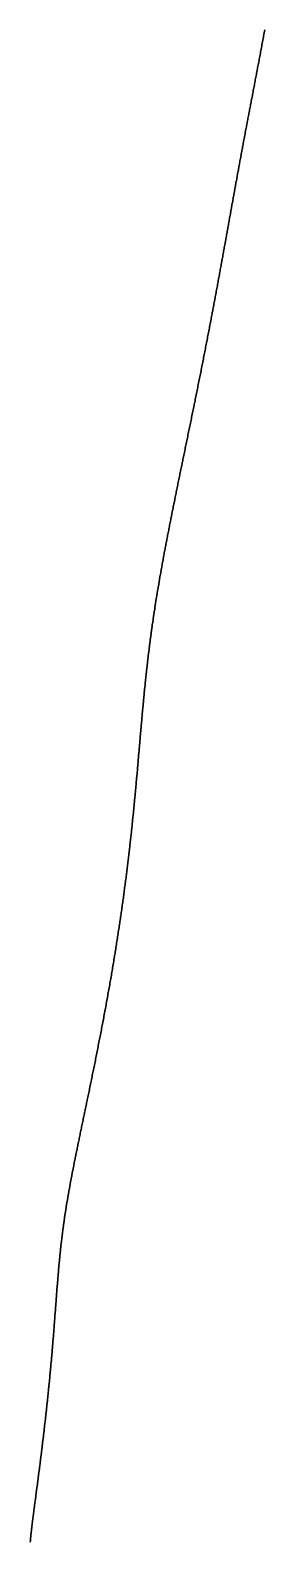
# Model space of a CAD drawing. Header units: inches. Extents: x 130170 to 284068, y 377793 to 804530.
# Drawn here: x 259860 to 259879.9, y 740464.4 to 740592.9 of the extents above; entities that cross this region are included whole.
import ezdxf

# ---------------------------------------------------------------- set-up
doc = ezdxf.new("R2010")
doc.units = ezdxf.units.IN
doc.header["$MEASUREMENT"] = 0
doc.layers.add('muni_il', color=7, linetype='Continuous')

msp = doc.modelspace()

# ---------------------------------------------------------------- linework, layer by layer
at = {"layer": 'muni_il'}
for points in [[(259859.99, 740464.33), (259859.99, 740464.37), (259860, 740464.41), (259860, 740464.46), (259860, 740464.5), (259860.01, 740464.54), (259860.01, 740464.58), (259860.01, 740464.62), (259860.02, 740464.67), (259860.02, 740464.71), (259860.03, 740464.75), (259860.03, 740464.8), (259860.04, 740464.84), (259860.04, 740464.88), (259860.04, 740464.93), (259860.05, 740464.97), (259860.05, 740465.02), (259860.06, 740465.06), (259860.06, 740465.1), (259860.07, 740465.15), (259860.07, 740465.2), (259860.08, 740465.24), (259860.08, 740465.29), (259860.09, 740465.33), (259860.09, 740465.38), (259860.1, 740465.43), (259860.1, 740465.48), (259860.11, 740465.52), (259860.12, 740465.57), (259860.12, 740465.62), (259860.13, 740465.67), (259860.13, 740465.72), (259860.14, 740465.77), (259860.15, 740465.82), (259860.15, 740465.87), (259860.16, 740465.92), (259860.16, 740465.97), (259860.17, 740466.03), (259860.18, 740466.08), (259860.18, 740466.13), (259860.19, 740466.19), (259860.2, 740466.24), (259860.21, 740466.3), (259860.21, 740466.35), (259860.22, 740466.41), (259860.23, 740466.46), (259860.23, 740466.52), (259860.24, 740466.58), (259860.25, 740466.64), (259860.26, 740466.7), (259860.26, 740466.76), (259860.27, 740466.82), (259860.28, 740466.88), (259860.29, 740466.94), (259860.3, 740467), (259860.3, 740467.06), (259860.31, 740467.12), (259860.32, 740467.19), (259860.33, 740467.25), (259860.34, 740467.32), (259860.35, 740467.38), (259860.35, 740467.45), (259860.36, 740467.51), (259860.37, 740467.58), (259860.38, 740467.65), (259860.39, 740467.71), (259860.4, 740467.78), (259860.41, 740467.85), (259860.42, 740467.92), (259860.43, 740467.99), (259860.44, 740468.06), (259860.45, 740468.14), (259860.46, 740468.21), (259860.46, 740468.28), (259860.47, 740468.35), (259860.48, 740468.43), (259860.49, 740468.5), (259860.5, 740468.58), (259860.51, 740468.65), (259860.52, 740468.73), (259860.53, 740468.8), (259860.54, 740468.88), (259860.55, 740468.96), (259860.57, 740469.04), (259860.58, 740469.12), (259860.59, 740469.2), (259860.6, 740469.27), (259860.61, 740469.36), (259860.62, 740469.44), (259860.63, 740469.52), (259860.64, 740469.6), (259860.65, 740469.68), (259860.66, 740469.76), (259860.67, 740469.85), (259860.68, 740469.93), (259860.69, 740470.02), (259860.7, 740470.1), (259860.71, 740470.18), (259860.73, 740470.27), (259860.74, 740470.36), (259860.75, 740470.44), (259860.76, 740470.53), (259860.77, 740470.62), (259860.78, 740470.7), (259860.79, 740470.79), (259860.8, 740470.88), (259860.82, 740470.97), (259860.83, 740471.06), (259860.84, 740471.15), (259860.85, 740471.24), (259860.86, 740471.33), (259860.87, 740471.42), (259860.88, 740471.51), (259860.89, 740471.6), (259860.91, 740471.69), (259860.92, 740471.79), (259860.93, 740471.88), (259860.94, 740471.97), (259860.95, 740472.06), (259860.96, 740472.16), (259860.97, 740472.25), (259860.99, 740472.34), (259861, 740472.44), (259861.01, 740472.53), (259861.02, 740472.63), (259861.03, 740472.72), (259861.04, 740472.81), (259861.06, 740472.91), (259861.07, 740473.01), (259861.08, 740473.1), (259861.09, 740473.2), (259861.1, 740473.29), (259861.11, 740473.39), (259861.12, 740473.48), (259861.13, 740473.58), (259861.15, 740473.68), (259861.16, 740473.77), (259861.17, 740473.87), (259861.18, 740473.97), (259861.19, 740474.06), (259861.2, 740474.16), (259861.21, 740474.26), (259861.23, 740474.36), (259861.24, 740474.45), (259861.25, 740474.55), (259861.26, 740474.65), (259861.27, 740474.75), (259861.28, 740474.84), (259861.29, 740474.94), (259861.3, 740475.04), (259861.31, 740475.14), (259861.32, 740475.24), (259861.33, 740475.33), (259861.35, 740475.43), (259861.36, 740475.53), (259861.37, 740475.63), (259861.38, 740475.73), (259861.39, 740475.82), (259861.4, 740475.92), (259861.41, 740476.02), (259861.42, 740476.12), (259861.43, 740476.22), (259861.44, 740476.31), (259861.45, 740476.41), (259861.46, 740476.51), (259861.47, 740476.61), (259861.48, 740476.7), (259861.49, 740476.8), (259861.5, 740476.9), (259861.51, 740477), (259861.52, 740477.09), (259861.53, 740477.19), (259861.54, 740477.29), (259861.55, 740477.39), (259861.56, 740477.48), (259861.57, 740477.58), (259861.58, 740477.68), (259861.59, 740477.77), (259861.6, 740477.87), (259861.61, 740477.97), (259861.62, 740478.06), (259861.63, 740478.16), (259861.64, 740478.26), (259861.65, 740478.35), (259861.66, 740478.45), (259861.66, 740478.55), (259861.67, 740478.64), (259861.68, 740478.74), (259861.69, 740478.83), (259861.7, 740478.93), (259861.71, 740479.02), (259861.72, 740479.12), (259861.73, 740479.21), (259861.74, 740479.31), (259861.74, 740479.4), (259861.75, 740479.5), (259861.76, 740479.59), (259861.77, 740479.68), (259861.78, 740479.78), (259861.79, 740479.87), (259861.79, 740479.97), (259861.8, 740480.06), (259861.81, 740480.15), (259861.82, 740480.25), (259861.83, 740480.34), (259861.84, 740480.43), (259861.84, 740480.52), (259861.85, 740480.62), (259861.86, 740480.71), (259861.87, 740480.8), (259861.87, 740480.89), (259861.88, 740480.98), (259861.89, 740481.07), (259861.9, 740481.17), (259861.9, 740481.26), (259861.91, 740481.35), (259861.92, 740481.44), (259861.93, 740481.53), (259861.93, 740481.62), (259861.94, 740481.71), (259861.95, 740481.8), (259861.96, 740481.89), (259861.96, 740481.98), (259861.97, 740482.07), (259861.98, 740482.16), (259861.98, 740482.25), (259861.99, 740482.33), (259862, 740482.42), (259862.01, 740482.51), (259862.01, 740482.6), (259862.02, 740482.69), (259862.03, 740482.78), (259862.03, 740482.86), (259862.04, 740482.95), (259862.05, 740483.04), (259862.05, 740483.12), (259862.06, 740483.21), (259862.07, 740483.3), (259862.07, 740483.38), (259862.08, 740483.47), (259862.09, 740483.56), (259862.09, 740483.64), (259862.1, 740483.73), (259862.11, 740483.81), (259862.11, 740483.9), (259862.12, 740483.98), (259862.13, 740484.07), (259862.13, 740484.15), (259862.14, 740484.24), (259862.14, 740484.32), (259862.15, 740484.41), (259862.16, 740484.49), (259862.16, 740484.57), (259862.17, 740484.66), (259862.18, 740484.74), (259862.18, 740484.82), (259862.19, 740484.91), (259862.19, 740484.99), (259862.2, 740485.07), (259862.21, 740485.16), (259862.21, 740485.24), (259862.22, 740485.32), (259862.23, 740485.4), (259862.23, 740485.48), (259862.24, 740485.57), (259862.25, 740485.65), (259862.25, 740485.73), (259862.26, 740485.81), (259862.26, 740485.89), (259862.27, 740485.97), (259862.28, 740486.05), (259862.28, 740486.14), (259862.29, 740486.22), (259862.3, 740486.3), (259862.3, 740486.38), (259862.31, 740486.46), (259862.32, 740486.54), (259862.32, 740486.62), (259862.33, 740486.7), (259862.34, 740486.78), (259862.34, 740486.86), (259862.35, 740486.94), (259862.35, 740487.02), (259862.36, 740487.09), (259862.37, 740487.17), (259862.38, 740487.25), (259862.38, 740487.33), (259862.39, 740487.41), (259862.4, 740487.49), (259862.4, 740487.57), (259862.41, 740487.65), (259862.42, 740487.73), (259862.42, 740487.8), (259862.43, 740487.88), (259862.44, 740487.96), (259862.45, 740488.04), (259862.45, 740488.12), (259862.46, 740488.2), (259862.47, 740488.27), (259862.47, 740488.35), (259862.48, 740488.43), (259862.49, 740488.51), (259862.5, 740488.59), (259862.51, 740488.67), (259862.51, 740488.74), (259862.52, 740488.82), (259862.53, 740488.9), (259862.54, 740488.98), (259862.55, 740489.06), (259862.55, 740489.13), (259862.56, 740489.21), (259862.57, 740489.29), (259862.58, 740489.37), (259862.59, 740489.45), (259862.6, 740489.52), (259862.6, 740489.6), (259862.61, 740489.68), (259862.62, 740489.76), (259862.63, 740489.84), (259862.64, 740489.91), (259862.65, 740489.99), (259862.66, 740490.07), (259862.67, 740490.15), (259862.68, 740490.23), (259862.69, 740490.31), (259862.7, 740490.38), (259862.71, 740490.46), (259862.72, 740490.54), (259862.73, 740490.62), (259862.74, 740490.7), (259862.75, 740490.78), (259862.76, 740490.86), (259862.77, 740490.94), (259862.78, 740491.02), (259862.79, 740491.1), (259862.8, 740491.18), (259862.81, 740491.26), (259862.82, 740491.34), (259862.83, 740491.42), (259862.84, 740491.5), (259862.86, 740491.58), (259862.87, 740491.66), (259862.88, 740491.74), (259862.89, 740491.82), (259862.9, 740491.9), (259862.91, 740491.98), (259862.93, 740492.07), (259862.94, 740492.15), (259862.95, 740492.23), (259862.96, 740492.31), (259862.98, 740492.39), (259862.99, 740492.48), (259863, 740492.56), (259863.01, 740492.64), (259863.03, 740492.73), (259863.04, 740492.81), (259863.05, 740492.9), (259863.07, 740492.98), (259863.08, 740493.06), (259863.1, 740493.15), (259863.11, 740493.23), (259863.12, 740493.32), (259863.14, 740493.4), (259863.15, 740493.49), (259863.17, 740493.58), (259863.18, 740493.66), (259863.2, 740493.75), (259863.21, 740493.84), (259863.23, 740493.92), (259863.24, 740494.01), (259863.26, 740494.1), (259863.27, 740494.19), (259863.29, 740494.28), (259863.31, 740494.37), (259863.32, 740494.46), (259863.34, 740494.55), (259863.36, 740494.64), (259863.37, 740494.73), (259863.39, 740494.82), (259863.41, 740494.91), (259863.42, 740495), (259863.44, 740495.09), (259863.46, 740495.18), (259863.47, 740495.28), (259863.49, 740495.37), (259863.51, 740495.46), (259863.53, 740495.56), (259863.55, 740495.65), (259863.56, 740495.74), (259863.58, 740495.84), (259863.6, 740495.93), (259863.62, 740496.03), (259863.64, 740496.13), (259863.66, 740496.22), (259863.68, 740496.32), (259863.69, 740496.42), (259863.71, 740496.52), (259863.73, 740496.61), (259863.75, 740496.71), (259863.77, 740496.81), (259863.79, 740496.91), (259863.81, 740497.01), (259863.83, 740497.11), (259863.85, 740497.21), (259863.87, 740497.31), (259863.89, 740497.41), (259863.91, 740497.52), (259863.94, 740497.62), (259863.96, 740497.72), (259863.98, 740497.82), (259864, 740497.93), (259864.02, 740498.03), (259864.04, 740498.14), (259864.06, 740498.24), (259864.08, 740498.35), (259864.11, 740498.45), (259864.13, 740498.56), (259864.15, 740498.67), (259864.17, 740498.77), (259864.19, 740498.88), (259864.22, 740498.99), (259864.24, 740499.1), (259864.26, 740499.21), (259864.28, 740499.32), (259864.31, 740499.43), (259864.33, 740499.54), (259864.35, 740499.65), (259864.38, 740499.76), (259864.4, 740499.87), (259864.42, 740499.98), (259864.45, 740500.09), (259864.47, 740500.21), (259864.49, 740500.32), (259864.52, 740500.43), (259864.54, 740500.55), (259864.56, 740500.66), (259864.59, 740500.77), (259864.61, 740500.89), (259864.64, 740501.01), (259864.66, 740501.12), (259864.69, 740501.24), (259864.71, 740501.35), (259864.73, 740501.47), (259864.76, 740501.59), (259864.78, 740501.71), (259864.81, 740501.83), (259864.83, 740501.94), (259864.86, 740502.06), (259864.88, 740502.18), (259864.91, 740502.3), (259864.93, 740502.42), (259864.96, 740502.54), (259864.98, 740502.66), (259865.01, 740502.79), (259865.03, 740502.91), (259865.06, 740503.03), (259865.08, 740503.15), (259865.11, 740503.27), (259865.13, 740503.4), (259865.16, 740503.52), (259865.18, 740503.64), (259865.21, 740503.77), (259865.24, 740503.89), (259865.26, 740504.02), (259865.29, 740504.14), (259865.31, 740504.27), (259865.34, 740504.39), (259865.36, 740504.52), (259865.39, 740504.64), (259865.41, 740504.77), (259865.44, 740504.9), (259865.47, 740505.02), (259865.49, 740505.15), (259865.52, 740505.28), (259865.54, 740505.41), (259865.57, 740505.54), (259865.59, 740505.66), (259865.62, 740505.79), (259865.64, 740505.92), (259865.67, 740506.05), (259865.7, 740506.18), (259865.72, 740506.31), (259865.75, 740506.44), (259865.77, 740506.57), (259865.8, 740506.7), (259865.82, 740506.83), (259865.85, 740506.96), (259865.88, 740507.09), (259865.9, 740507.22), (259865.93, 740507.35), (259865.95, 740507.48), (259865.98, 740507.61), (259866, 740507.74), (259866.03, 740507.87), (259866.05, 740508.01), (259866.08, 740508.14), (259866.1, 740508.27), (259866.13, 740508.4), (259866.15, 740508.53), (259866.18, 740508.67), (259866.2, 740508.8), (259866.23, 740508.93), (259866.25, 740509.06), (259866.28, 740509.2), (259866.3, 740509.33), (259866.33, 740509.46), (259866.35, 740509.59), (259866.38, 740509.73), (259866.4, 740509.86), (259866.43, 740509.99), (259866.45, 740510.13), (259866.47, 740510.26), (259866.5, 740510.39), (259866.52, 740510.52), (259866.55, 740510.66), (259866.57, 740510.79), (259866.59, 740510.92), (259866.62, 740511.06), (259866.64, 740511.19), (259866.67, 740511.32), (259866.69, 740511.46), (259866.71, 740511.59), (259866.74, 740511.72), (259866.76, 740511.86), (259866.78, 740511.99), (259866.81, 740512.12), (259866.83, 740512.26), (259866.85, 740512.39), (259866.88, 740512.52), (259866.9, 740512.65), (259866.92, 740512.79), (259866.94, 740512.92), (259866.97, 740513.05), (259866.99, 740513.18), (259867.01, 740513.32), (259867.03, 740513.45), (259867.06, 740513.58), (259867.08, 740513.71), (259867.1, 740513.85), (259867.12, 740513.98), (259867.14, 740514.11), (259867.16, 740514.24), (259867.19, 740514.37), (259867.21, 740514.5), (259867.23, 740514.63), (259867.25, 740514.77), (259867.27, 740514.9), (259867.29, 740515.03), (259867.31, 740515.16), (259867.33, 740515.29), (259867.35, 740515.42), (259867.37, 740515.55), (259867.39, 740515.68), (259867.41, 740515.81), (259867.43, 740515.94), (259867.45, 740516.07), (259867.47, 740516.2), (259867.49, 740516.33), (259867.51, 740516.46), (259867.53, 740516.59), (259867.55, 740516.71), (259867.57, 740516.84), (259867.59, 740516.97), (259867.61, 740517.1), (259867.63, 740517.23), (259867.65, 740517.35), (259867.67, 740517.48), (259867.68, 740517.61), (259867.7, 740517.74), (259867.72, 740517.86), (259867.74, 740517.99), (259867.76, 740518.12), (259867.78, 740518.24), (259867.79, 740518.37), (259867.81, 740518.49), (259867.83, 740518.62), (259867.85, 740518.74), (259867.86, 740518.87), (259867.88, 740518.99), (259867.9, 740519.12), (259867.92, 740519.24), (259867.93, 740519.37), (259867.95, 740519.49), (259867.97, 740519.61), (259867.98, 740519.74), (259868, 740519.86), (259868.01, 740519.98), (259868.03, 740520.1), (259868.05, 740520.23), (259868.06, 740520.35), (259868.08, 740520.47), (259868.09, 740520.59), (259868.11, 740520.71), (259868.13, 740520.83), (259868.14, 740520.95), (259868.16, 740521.07), (259868.17, 740521.19), (259868.19, 740521.31), (259868.2, 740521.43), (259868.22, 740521.55), (259868.23, 740521.67), (259868.25, 740521.79), (259868.26, 740521.91), (259868.27, 740522.03), (259868.29, 740522.15), (259868.3, 740522.26), (259868.32, 740522.38), (259868.33, 740522.5), (259868.34, 740522.61), (259868.36, 740522.73), (259868.37, 740522.85), (259868.39, 740522.96), (259868.4, 740523.08), (259868.41, 740523.19), (259868.43, 740523.31), (259868.44, 740523.42), (259868.45, 740523.54), (259868.46, 740523.65), (259868.48, 740523.77), (259868.49, 740523.88), (259868.5, 740523.99), (259868.52, 740524.11), (259868.53, 740524.22), (259868.54, 740524.33), (259868.55, 740524.44), (259868.56, 740524.56), (259868.58, 740524.67), (259868.59, 740524.78), (259868.6, 740524.89), (259868.61, 740525), (259868.62, 740525.11), (259868.64, 740525.22), (259868.65, 740525.33), (259868.66, 740525.44), (259868.67, 740525.55), (259868.68, 740525.66), (259868.69, 740525.77), (259868.7, 740525.88), (259868.71, 740525.99), (259868.73, 740526.09), (259868.74, 740526.2), (259868.75, 740526.31), (259868.76, 740526.42), (259868.77, 740526.52), (259868.78, 740526.63), (259868.79, 740526.74), (259868.8, 740526.84), (259868.81, 740526.95), (259868.82, 740527.06), (259868.83, 740527.16), (259868.84, 740527.27), (259868.85, 740527.37), (259868.86, 740527.48), (259868.87, 740527.58), (259868.88, 740527.69), (259868.89, 740527.79), (259868.9, 740527.89), (259868.91, 740528), (259868.92, 740528.1), (259868.93, 740528.2), (259868.94, 740528.31), (259868.95, 740528.41), (259868.96, 740528.51), (259868.97, 740528.61), (259868.98, 740528.72), (259868.99, 740528.82), (259869, 740528.92), (259869, 740529.02), (259869.01, 740529.12), (259869.02, 740529.22), (259869.03, 740529.32), (259869.04, 740529.42), (259869.05, 740529.52), (259869.06, 740529.62), (259869.07, 740529.72), (259869.08, 740529.82), (259869.09, 740529.92), (259869.09, 740530.02), (259869.1, 740530.12), (259869.11, 740530.22), (259869.12, 740530.31), (259869.13, 740530.41), (259869.14, 740530.51), (259869.15, 740530.61), (259869.15, 740530.71), (259869.16, 740530.8), (259869.17, 740530.9), (259869.18, 740531), (259869.19, 740531.09), (259869.2, 740531.19), (259869.2, 740531.29), (259869.21, 740531.38), (259869.22, 740531.48), (259869.23, 740531.58), (259869.24, 740531.67), (259869.25, 740531.77), (259869.25, 740531.86), (259869.26, 740531.96), (259869.27, 740532.05), (259869.28, 740532.15), (259869.29, 740532.24), (259869.3, 740532.34), (259869.3, 740532.43), (259869.31, 740532.52), (259869.32, 740532.62), (259869.33, 740532.71), (259869.34, 740532.81), (259869.34, 740532.9), (259869.35, 740532.99), (259869.36, 740533.09), (259869.37, 740533.18), (259869.38, 740533.27), (259869.38, 740533.36), (259869.39, 740533.46), (259869.4, 740533.55), (259869.41, 740533.64), (259869.42, 740533.73), (259869.42, 740533.83), (259869.43, 740533.92), (259869.44, 740534.01), (259869.45, 740534.1), (259869.46, 740534.19), (259869.47, 740534.28), (259869.47, 740534.38), (259869.48, 740534.47), (259869.49, 740534.56), (259869.5, 740534.65), (259869.51, 740534.74), (259869.51, 740534.83), (259869.52, 740534.92), (259869.53, 740535.01), (259869.54, 740535.1), (259869.55, 740535.19), (259869.56, 740535.28), (259869.56, 740535.37), (259869.57, 740535.46), (259869.58, 740535.55), (259869.59, 740535.64), (259869.6, 740535.73), (259869.61, 740535.82), (259869.61, 740535.91), (259869.62, 740536), (259869.63, 740536.09), (259869.64, 740536.18), (259869.65, 740536.27), (259869.66, 740536.36), (259869.67, 740536.45), (259869.68, 740536.54), (259869.68, 740536.63), (259869.69, 740536.72), (259869.7, 740536.81), (259869.71, 740536.9), (259869.72, 740536.99), (259869.73, 740537.08), (259869.74, 740537.16), (259869.75, 740537.25), (259869.76, 740537.34), (259869.76, 740537.43), (259869.77, 740537.52), (259869.78, 740537.61), (259869.79, 740537.7), (259869.8, 740537.79), (259869.81, 740537.88), (259869.82, 740537.96), (259869.83, 740538.05), (259869.84, 740538.14), (259869.85, 740538.23), (259869.86, 740538.32), (259869.87, 740538.41), (259869.88, 740538.5), (259869.89, 740538.59), (259869.9, 740538.67), (259869.91, 740538.76), (259869.92, 740538.85), (259869.93, 740538.94), (259869.94, 740539.03), (259869.95, 740539.12), (259869.96, 740539.21), (259869.97, 740539.3), (259869.98, 740539.39), (259869.99, 740539.47), (259870, 740539.56), (259870.01, 740539.65), (259870.02, 740539.74), (259870.03, 740539.83), (259870.04, 740539.92), (259870.05, 740540.01), (259870.06, 740540.1), (259870.08, 740540.19), (259870.09, 740540.28), (259870.1, 740540.37), (259870.11, 740540.46), (259870.12, 740540.55), (259870.13, 740540.64), (259870.14, 740540.73), (259870.15, 740540.81), (259870.17, 740540.9), (259870.18, 740540.99), (259870.19, 740541.08), (259870.2, 740541.17), (259870.21, 740541.27), (259870.23, 740541.36), (259870.24, 740541.45), (259870.25, 740541.54), (259870.26, 740541.63), (259870.27, 740541.72), (259870.29, 740541.81), (259870.3, 740541.9), (259870.31, 740541.99), (259870.33, 740542.08), (259870.34, 740542.17), (259870.35, 740542.26), (259870.36, 740542.36), (259870.38, 740542.45), (259870.39, 740542.54), (259870.4, 740542.63), (259870.42, 740542.72), (259870.43, 740542.81), (259870.44, 740542.91), (259870.46, 740543), (259870.47, 740543.09), (259870.48, 740543.18), (259870.5, 740543.28), (259870.51, 740543.37), (259870.53, 740543.46), (259870.54, 740543.56), (259870.56, 740543.65), (259870.57, 740543.74), (259870.58, 740543.84), (259870.6, 740543.93), (259870.61, 740544.03), (259870.63, 740544.12), (259870.64, 740544.21), (259870.66, 740544.31), (259870.67, 740544.4), (259870.69, 740544.5), (259870.7, 740544.59), (259870.72, 740544.69), (259870.73, 740544.78), (259870.75, 740544.88), (259870.77, 740544.98), (259870.78, 740545.07), (259870.8, 740545.17), (259870.81, 740545.26), (259870.83, 740545.36), (259870.85, 740545.46), (259870.86, 740545.56), (259870.88, 740545.65), (259870.9, 740545.75), (259870.91, 740545.85), (259870.93, 740545.95), (259870.95, 740546.04), (259870.96, 740546.14), (259870.98, 740546.24), (259871, 740546.34), (259871.01, 740546.44), (259871.03, 740546.54), (259871.05, 740546.64), (259871.07, 740546.74), (259871.08, 740546.84), (259871.1, 740546.94), (259871.12, 740547.04), (259871.14, 740547.14), (259871.16, 740547.24), (259871.17, 740547.34), (259871.19, 740547.44), (259871.21, 740547.54), (259871.23, 740547.65), (259871.25, 740547.75), (259871.27, 740547.85), (259871.29, 740547.95), (259871.3, 740548.06), (259871.32, 740548.16), (259871.34, 740548.26), (259871.36, 740548.37), (259871.38, 740548.47), (259871.4, 740548.57), (259871.42, 740548.68), (259871.44, 740548.78), (259871.46, 740548.89), (259871.48, 740548.99), (259871.5, 740549.1), (259871.52, 740549.2), (259871.54, 740549.31), (259871.56, 740549.42), (259871.58, 740549.52), (259871.6, 740549.63), (259871.62, 740549.74), (259871.64, 740549.84), (259871.66, 740549.95), (259871.68, 740550.06), (259871.71, 740550.17), (259871.73, 740550.28), (259871.75, 740550.38), (259871.77, 740550.49), (259871.79, 740550.6), (259871.81, 740550.71), (259871.83, 740550.82), (259871.85, 740550.93), (259871.88, 740551.04), (259871.9, 740551.15), (259871.92, 740551.26), (259871.94, 740551.37), (259871.96, 740551.48), (259871.99, 740551.6), (259872.01, 740551.71), (259872.03, 740551.82), (259872.05, 740551.93), (259872.08, 740552.05), (259872.1, 740552.16), (259872.12, 740552.27), (259872.14, 740552.39), (259872.17, 740552.5), (259872.19, 740552.61), (259872.21, 740552.73), (259872.24, 740552.84), (259872.26, 740552.96), (259872.28, 740553.07), (259872.31, 740553.19), (259872.33, 740553.3), (259872.35, 740553.42), (259872.38, 740553.53), (259872.4, 740553.65), (259872.42, 740553.77), (259872.45, 740553.88), (259872.47, 740554), (259872.5, 740554.12), (259872.52, 740554.24), (259872.54, 740554.35), (259872.57, 740554.47), (259872.59, 740554.59), (259872.62, 740554.71), (259872.64, 740554.83), (259872.67, 740554.95), (259872.69, 740555.07), (259872.71, 740555.19), (259872.74, 740555.3), (259872.76, 740555.42), (259872.79, 740555.54), (259872.81, 740555.67), (259872.84, 740555.79), (259872.86, 740555.91), (259872.89, 740556.03), (259872.91, 740556.15), (259872.94, 740556.27), (259872.96, 740556.39), (259872.99, 740556.51), (259873.01, 740556.64), (259873.04, 740556.76), (259873.06, 740556.88), (259873.09, 740557), (259873.11, 740557.13), (259873.14, 740557.25), (259873.16, 740557.37), (259873.19, 740557.5), (259873.21, 740557.62), (259873.24, 740557.74), (259873.27, 740557.87), (259873.29, 740557.99), (259873.32, 740558.11), (259873.34, 740558.24), (259873.37, 740558.36), (259873.39, 740558.49), (259873.42, 740558.61), (259873.44, 740558.74), (259873.47, 740558.86), (259873.5, 740558.99), (259873.52, 740559.11), (259873.55, 740559.24), (259873.57, 740559.36), (259873.6, 740559.49), (259873.62, 740559.62), (259873.65, 740559.74), (259873.68, 740559.87), (259873.7, 740559.99), (259873.73, 740560.12), (259873.75, 740560.25), (259873.78, 740560.37), (259873.81, 740560.5), (259873.83, 740560.63), (259873.86, 740560.75), (259873.88, 740560.88), (259873.91, 740561.01), (259873.93, 740561.13), (259873.96, 740561.26), (259873.99, 740561.39), (259874.01, 740561.51), (259874.04, 740561.64), (259874.06, 740561.77), (259874.09, 740561.9), (259874.11, 740562.02), (259874.14, 740562.15), (259874.17, 740562.28), (259874.19, 740562.4), (259874.22, 740562.53), (259874.24, 740562.66), (259874.27, 740562.79), (259874.29, 740562.91), (259874.32, 740563.04), (259874.34, 740563.17), (259874.37, 740563.29), (259874.39, 740563.42), (259874.42, 740563.55), (259874.45, 740563.68), (259874.47, 740563.8), (259874.5, 740563.93), (259874.52, 740564.06), (259874.55, 740564.18), (259874.57, 740564.31), (259874.6, 740564.44), (259874.62, 740564.56), (259874.65, 740564.69), (259874.67, 740564.82), (259874.7, 740564.94), (259874.72, 740565.07), (259874.75, 740565.19), (259874.77, 740565.32), (259874.8, 740565.45), (259874.82, 740565.57), (259874.85, 740565.7), (259874.87, 740565.82), (259874.89, 740565.95), (259874.92, 740566.08), (259874.94, 740566.2), (259874.97, 740566.33), (259874.99, 740566.45), (259875.02, 740566.58), (259875.04, 740566.7), (259875.06, 740566.82), (259875.09, 740566.95), (259875.11, 740567.07), (259875.14, 740567.2), (259875.16, 740567.32), (259875.18, 740567.45), (259875.21, 740567.57), (259875.23, 740567.69), (259875.26, 740567.82), (259875.28, 740567.94), (259875.3, 740568.06), (259875.33, 740568.18), (259875.35, 740568.31), (259875.37, 740568.43), (259875.4, 740568.55), (259875.42, 740568.67), (259875.44, 740568.79), (259875.46, 740568.91), (259875.49, 740569.04), (259875.51, 740569.16), (259875.53, 740569.28), (259875.56, 740569.4), (259875.58, 740569.52), (259875.6, 740569.64), (259875.62, 740569.76), (259875.65, 740569.88), (259875.67, 740570), (259875.69, 740570.12), (259875.71, 740570.23), (259875.74, 740570.35), (259875.76, 740570.47), (259875.78, 740570.59), (259875.8, 740570.71), (259875.82, 740570.82), (259875.84, 740570.94), (259875.87, 740571.06), (259875.89, 740571.17), (259875.91, 740571.29), (259875.93, 740571.41), (259875.95, 740571.52), (259875.97, 740571.64), (259875.99, 740571.75), (259876.02, 740571.87), (259876.04, 740571.98), (259876.06, 740572.1), (259876.08, 740572.21), (259876.1, 740572.33), (259876.12, 740572.44), (259876.14, 740572.55), (259876.16, 740572.67), (259876.18, 740572.78), (259876.2, 740572.89), (259876.22, 740573), (259876.24, 740573.11), (259876.26, 740573.23), (259876.28, 740573.34), (259876.3, 740573.45), (259876.32, 740573.56), (259876.34, 740573.67), (259876.36, 740573.78), (259876.38, 740573.89), (259876.4, 740574), (259876.42, 740574.11), (259876.44, 740574.22), (259876.46, 740574.33), (259876.48, 740574.43), (259876.5, 740574.54), (259876.52, 740574.65), (259876.54, 740574.76), (259876.56, 740574.87), (259876.58, 740574.97), (259876.6, 740575.08), (259876.62, 740575.19), (259876.64, 740575.29), (259876.66, 740575.4), (259876.67, 740575.5), (259876.69, 740575.61), (259876.71, 740575.71), (259876.73, 740575.82), (259876.75, 740575.92), (259876.77, 740576.03), (259876.79, 740576.13), (259876.81, 740576.24), (259876.82, 740576.34), (259876.84, 740576.44), (259876.86, 740576.55), (259876.88, 740576.65), (259876.9, 740576.75), (259876.92, 740576.86), (259876.93, 740576.96), (259876.95, 740577.06), (259876.97, 740577.16), (259876.99, 740577.26), (259877.01, 740577.37), (259877.03, 740577.47), (259877.04, 740577.57), (259877.06, 740577.67), (259877.08, 740577.77), (259877.1, 740577.87), (259877.12, 740577.97), (259877.13, 740578.07), (259877.15, 740578.17), (259877.17, 740578.27), (259877.19, 740578.37), (259877.21, 740578.47), (259877.22, 740578.57), (259877.24, 740578.67), (259877.26, 740578.77), (259877.28, 740578.87), (259877.29, 740578.97), (259877.31, 740579.06), (259877.33, 740579.16), (259877.35, 740579.26), (259877.37, 740579.36), (259877.38, 740579.46), (259877.4, 740579.56), (259877.42, 740579.66), (259877.44, 740579.75), (259877.45, 740579.85), (259877.47, 740579.95), (259877.49, 740580.05), (259877.51, 740580.14), (259877.53, 740580.24), (259877.54, 740580.34), (259877.56, 740580.44), (259877.58, 740580.54), (259877.6, 740580.63), (259877.61, 740580.73), (259877.63, 740580.83), (259877.65, 740580.93), (259877.67, 740581.02), (259877.69, 740581.12), (259877.7, 740581.22), (259877.72, 740581.32), (259877.74, 740581.41), (259877.76, 740581.51), (259877.78, 740581.61), (259877.79, 740581.71), (259877.81, 740581.8), (259877.83, 740581.9), (259877.85, 740582), (259877.87, 740582.1), (259877.88, 740582.2), (259877.9, 740582.29), (259877.92, 740582.39), (259877.94, 740582.49), (259877.96, 740582.59), (259877.98, 740582.69), (259877.99, 740582.79), (259878.01, 740582.89), (259878.03, 740582.98), (259878.05, 740583.08), (259878.07, 740583.18), (259878.09, 740583.28), (259878.1, 740583.38), (259878.12, 740583.48), (259878.14, 740583.58), (259878.16, 740583.68), (259878.18, 740583.78), (259878.2, 740583.88), (259878.22, 740583.98), (259878.24, 740584.08), (259878.26, 740584.18), (259878.27, 740584.29), (259878.29, 740584.39), (259878.31, 740584.49), (259878.33, 740584.59), (259878.35, 740584.69), (259878.37, 740584.79), (259878.39, 740584.9), (259878.41, 740585), (259878.43, 740585.1), (259878.45, 740585.21), (259878.47, 740585.31), (259878.49, 740585.41), (259878.51, 740585.52), (259878.53, 740585.62), (259878.55, 740585.73), (259878.57, 740585.83), (259878.59, 740585.94), (259878.61, 740586.04), (259878.63, 740586.15), (259878.65, 740586.26), (259878.67, 740586.36), (259878.69, 740586.47), (259878.71, 740586.58), (259878.73, 740586.69), (259878.75, 740586.79), (259878.77, 740586.9), (259878.79, 740587.01), (259878.81, 740587.12), (259878.84, 740587.23), (259878.86, 740587.34), (259878.88, 740587.45), (259878.9, 740587.56), (259878.92, 740587.67), (259878.94, 740587.78), (259878.96, 740587.89), (259878.98, 740588.01), (259879.01, 740588.12), (259879.03, 740588.23), (259879.05, 740588.34), (259879.07, 740588.46), (259879.09, 740588.57), (259879.11, 740588.69), (259879.14, 740588.8), (259879.16, 740588.92), (259879.18, 740589.03), (259879.2, 740589.15), (259879.22, 740589.26), (259879.25, 740589.38), (259879.27, 740589.5), (259879.29, 740589.62), (259879.31, 740589.73), (259879.34, 740589.85), (259879.36, 740589.97), (259879.38, 740590.09), (259879.4, 740590.21), (259879.43, 740590.33), (259879.45, 740590.45), (259879.47, 740590.57), (259879.49, 740590.69), (259879.52, 740590.82), (259879.54, 740590.94), (259879.56, 740591.06), (259879.59, 740591.18), (259879.61, 740591.31), (259879.63, 740591.43), (259879.66, 740591.55), (259879.68, 740591.68), (259879.7, 740591.8), (259879.73, 740591.93), (259879.75, 740592.06), (259879.77, 740592.18), (259879.8, 740592.31), (259879.82, 740592.44), (259879.84, 740592.56), (259879.87, 740592.69), (259879.89, 740592.82), (259879.91, 740592.95)], [(259879.91, 740592.95), (259879.89, 740592.82), (259879.87, 740592.69), (259879.84, 740592.56), (259879.82, 740592.44), (259879.8, 740592.31), (259879.77, 740592.18), (259879.75, 740592.06), (259879.73, 740591.93), (259879.7, 740591.8), (259879.68, 740591.68), (259879.66, 740591.55), (259879.63, 740591.43), (259879.61, 740591.31), (259879.59, 740591.18), (259879.56, 740591.06), (259879.54, 740590.94), (259879.52, 740590.82), (259879.49, 740590.69), (259879.47, 740590.57), (259879.45, 740590.45), (259879.43, 740590.33), (259879.4, 740590.21), (259879.38, 740590.09), (259879.36, 740589.97), (259879.34, 740589.85), (259879.31, 740589.73), (259879.29, 740589.62), (259879.27, 740589.5), (259879.25, 740589.38), (259879.22, 740589.26), (259879.2, 740589.15), (259879.18, 740589.03), (259879.16, 740588.92), (259879.14, 740588.8), (259879.11, 740588.69), (259879.09, 740588.57), (259879.07, 740588.46), (259879.05, 740588.34), (259879.03, 740588.23), (259879.01, 740588.12), (259878.98, 740588.01), (259878.96, 740587.89), (259878.94, 740587.78), (259878.92, 740587.67), (259878.9, 740587.56), (259878.88, 740587.45), (259878.86, 740587.34), (259878.84, 740587.23), (259878.81, 740587.12), (259878.79, 740587.01), (259878.77, 740586.9), (259878.75, 740586.79), (259878.73, 740586.69), (259878.71, 740586.58), (259878.69, 740586.47), (259878.67, 740586.36), (259878.65, 740586.26), (259878.63, 740586.15), (259878.61, 740586.04), (259878.59, 740585.94), (259878.57, 740585.83), (259878.55, 740585.73), (259878.53, 740585.62), (259878.51, 740585.52), (259878.49, 740585.41), (259878.47, 740585.31), (259878.45, 740585.21), (259878.43, 740585.1), (259878.41, 740585), (259878.39, 740584.9), (259878.37, 740584.79), (259878.35, 740584.69), (259878.33, 740584.59), (259878.31, 740584.49), (259878.29, 740584.39), (259878.27, 740584.29), (259878.26, 740584.18), (259878.24, 740584.08), (259878.22, 740583.98), (259878.2, 740583.88), (259878.18, 740583.78), (259878.16, 740583.68), (259878.14, 740583.58), (259878.12, 740583.48), (259878.1, 740583.38), (259878.09, 740583.28), (259878.07, 740583.18), (259878.05, 740583.08), (259878.03, 740582.98), (259878.01, 740582.89), (259877.99, 740582.79), (259877.98, 740582.69), (259877.96, 740582.59), (259877.94, 740582.49), (259877.92, 740582.39), (259877.9, 740582.29), (259877.88, 740582.2), (259877.87, 740582.1), (259877.85, 740582), (259877.83, 740581.9), (259877.81, 740581.8), (259877.79, 740581.71), (259877.78, 740581.61), (259877.76, 740581.51), (259877.74, 740581.41), (259877.72, 740581.32), (259877.7, 740581.22), (259877.69, 740581.12), (259877.67, 740581.02), (259877.65, 740580.93), (259877.63, 740580.83), (259877.61, 740580.73), (259877.6, 740580.63), (259877.58, 740580.54), (259877.56, 740580.44), (259877.54, 740580.34), (259877.53, 740580.24), (259877.51, 740580.14), (259877.49, 740580.05), (259877.47, 740579.95), (259877.45, 740579.85), (259877.44, 740579.75), (259877.42, 740579.66), (259877.4, 740579.56), (259877.38, 740579.46), (259877.37, 740579.36), (259877.35, 740579.26), (259877.33, 740579.16), (259877.31, 740579.06), (259877.29, 740578.97), (259877.28, 740578.87), (259877.26, 740578.77), (259877.24, 740578.67), (259877.22, 740578.57), (259877.21, 740578.47), (259877.19, 740578.37), (259877.17, 740578.27), (259877.15, 740578.17), (259877.13, 740578.07), (259877.12, 740577.97), (259877.1, 740577.87), (259877.08, 740577.77), (259877.06, 740577.67), (259877.04, 740577.57), (259877.03, 740577.47), (259877.01, 740577.37), (259876.99, 740577.26), (259876.97, 740577.16), (259876.95, 740577.06), (259876.93, 740576.96), (259876.92, 740576.86), (259876.9, 740576.75), (259876.88, 740576.65), (259876.86, 740576.55), (259876.84, 740576.44), (259876.82, 740576.34), (259876.81, 740576.24), (259876.79, 740576.13), (259876.77, 740576.03), (259876.75, 740575.92), (259876.73, 740575.82), (259876.71, 740575.71), (259876.69, 740575.61), (259876.67, 740575.5), (259876.66, 740575.4), (259876.64, 740575.29), (259876.62, 740575.19), (259876.6, 740575.08), (259876.58, 740574.97), (259876.56, 740574.87), (259876.54, 740574.76), (259876.52, 740574.65), (259876.5, 740574.54), (259876.48, 740574.43), (259876.46, 740574.33), (259876.44, 740574.22), (259876.42, 740574.11), (259876.4, 740574), (259876.38, 740573.89), (259876.36, 740573.78), (259876.34, 740573.67), (259876.32, 740573.56), (259876.3, 740573.45), (259876.28, 740573.34), (259876.26, 740573.23), (259876.24, 740573.11), (259876.22, 740573), (259876.2, 740572.89), (259876.18, 740572.78), (259876.16, 740572.67), (259876.14, 740572.55), (259876.12, 740572.44), (259876.1, 740572.33), (259876.08, 740572.21), (259876.06, 740572.1), (259876.04, 740571.98), (259876.02, 740571.87), (259875.99, 740571.75), (259875.97, 740571.64), (259875.95, 740571.52), (259875.93, 740571.41), (259875.91, 740571.29), (259875.89, 740571.17), (259875.87, 740571.06), (259875.84, 740570.94), (259875.82, 740570.82), (259875.8, 740570.71), (259875.78, 740570.59), (259875.76, 740570.47), (259875.74, 740570.35), (259875.71, 740570.23), (259875.69, 740570.12), (259875.67, 740570), (259875.65, 740569.88), (259875.62, 740569.76), (259875.6, 740569.64), (259875.58, 740569.52), (259875.56, 740569.4), (259875.53, 740569.28), (259875.51, 740569.16), (259875.49, 740569.04), (259875.46, 740568.91), (259875.44, 740568.79), (259875.42, 740568.67), (259875.4, 740568.55), (259875.37, 740568.43), (259875.35, 740568.31), (259875.33, 740568.18), (259875.3, 740568.06), (259875.28, 740567.94), (259875.26, 740567.82), (259875.23, 740567.69), (259875.21, 740567.57), (259875.18, 740567.45), (259875.16, 740567.32), (259875.14, 740567.2), (259875.11, 740567.07), (259875.09, 740566.95), (259875.06, 740566.82), (259875.04, 740566.7), (259875.02, 740566.58), (259874.99, 740566.45), (259874.97, 740566.33), (259874.94, 740566.2), (259874.92, 740566.08), (259874.89, 740565.95), (259874.87, 740565.82), (259874.85, 740565.7), (259874.82, 740565.57), (259874.8, 740565.45), (259874.77, 740565.32), (259874.75, 740565.19), (259874.72, 740565.07), (259874.7, 740564.94), (259874.67, 740564.82), (259874.65, 740564.69), (259874.62, 740564.56), (259874.6, 740564.44), (259874.57, 740564.31), (259874.55, 740564.18), (259874.52, 740564.06), (259874.5, 740563.93), (259874.47, 740563.8), (259874.45, 740563.68), (259874.42, 740563.55), (259874.39, 740563.42), (259874.37, 740563.29), (259874.34, 740563.17), (259874.32, 740563.04), (259874.29, 740562.91), (259874.27, 740562.79), (259874.24, 740562.66), (259874.22, 740562.53), (259874.19, 740562.4), (259874.17, 740562.28), (259874.14, 740562.15), (259874.11, 740562.02), (259874.09, 740561.9), (259874.06, 740561.77), (259874.04, 740561.64), (259874.01, 740561.51), (259873.99, 740561.39), (259873.96, 740561.26), (259873.93, 740561.13), (259873.91, 740561.01), (259873.88, 740560.88), (259873.86, 740560.75), (259873.83, 740560.63), (259873.81, 740560.5), (259873.78, 740560.37), (259873.75, 740560.25), (259873.73, 740560.12), (259873.7, 740559.99), (259873.68, 740559.87), (259873.65, 740559.74), (259873.62, 740559.62), (259873.6, 740559.49), (259873.57, 740559.36), (259873.55, 740559.24), (259873.52, 740559.11), (259873.5, 740558.99), (259873.47, 740558.86), (259873.44, 740558.74), (259873.42, 740558.61), (259873.39, 740558.49), (259873.37, 740558.36), (259873.34, 740558.24), (259873.32, 740558.11), (259873.29, 740557.99), (259873.27, 740557.87), (259873.24, 740557.74), (259873.21, 740557.62), (259873.19, 740557.5), (259873.16, 740557.37), (259873.14, 740557.25), (259873.11, 740557.13), (259873.09, 740557), (259873.06, 740556.88), (259873.04, 740556.76), (259873.01, 740556.64), (259872.99, 740556.51), (259872.96, 740556.39), (259872.94, 740556.27), (259872.91, 740556.15), (259872.89, 740556.03), (259872.86, 740555.91), (259872.84, 740555.79), (259872.81, 740555.67), (259872.79, 740555.54), (259872.76, 740555.42), (259872.74, 740555.3), (259872.71, 740555.19), (259872.69, 740555.07), (259872.67, 740554.95), (259872.64, 740554.83), (259872.62, 740554.71), (259872.59, 740554.59), (259872.57, 740554.47), (259872.54, 740554.35), (259872.52, 740554.24), (259872.5, 740554.12), (259872.47, 740554), (259872.45, 740553.88), (259872.42, 740553.77), (259872.4, 740553.65), (259872.38, 740553.53), (259872.35, 740553.42), (259872.33, 740553.3), (259872.31, 740553.19), (259872.28, 740553.07), (259872.26, 740552.96), (259872.24, 740552.84), (259872.21, 740552.73), (259872.19, 740552.61), (259872.17, 740552.5), (259872.14, 740552.39), (259872.12, 740552.27), (259872.1, 740552.16), (259872.08, 740552.05), (259872.05, 740551.93), (259872.03, 740551.82), (259872.01, 740551.71), (259871.99, 740551.6), (259871.96, 740551.48), (259871.94, 740551.37), (259871.92, 740551.26), (259871.9, 740551.15), (259871.88, 740551.04), (259871.85, 740550.93), (259871.83, 740550.82), (259871.81, 740550.71), (259871.79, 740550.6), (259871.77, 740550.49), (259871.75, 740550.38), (259871.73, 740550.28), (259871.71, 740550.17), (259871.68, 740550.06), (259871.66, 740549.95), (259871.64, 740549.84), (259871.62, 740549.74), (259871.6, 740549.63), (259871.58, 740549.52), (259871.56, 740549.42), (259871.54, 740549.31), (259871.52, 740549.2), (259871.5, 740549.1), (259871.48, 740548.99), (259871.46, 740548.89), (259871.44, 740548.78), (259871.42, 740548.68), (259871.4, 740548.57), (259871.38, 740548.47), (259871.36, 740548.37), (259871.34, 740548.26), (259871.32, 740548.16), (259871.3, 740548.06), (259871.29, 740547.95), (259871.27, 740547.85), (259871.25, 740547.75), (259871.23, 740547.65), (259871.21, 740547.54), (259871.19, 740547.44), (259871.17, 740547.34), (259871.16, 740547.24), (259871.14, 740547.14), (259871.12, 740547.04), (259871.1, 740546.94), (259871.08, 740546.84), (259871.07, 740546.74), (259871.05, 740546.64), (259871.03, 740546.54), (259871.01, 740546.44), (259871, 740546.34), (259870.98, 740546.24), (259870.96, 740546.14), (259870.95, 740546.04), (259870.93, 740545.95), (259870.91, 740545.85), (259870.9, 740545.75), (259870.88, 740545.65), (259870.86, 740545.56), (259870.85, 740545.46), (259870.83, 740545.36), (259870.81, 740545.26), (259870.8, 740545.17), (259870.78, 740545.07), (259870.77, 740544.98), (259870.75, 740544.88), (259870.73, 740544.78), (259870.72, 740544.69), (259870.7, 740544.59), (259870.69, 740544.5), (259870.67, 740544.4), (259870.66, 740544.31), (259870.64, 740544.21), (259870.63, 740544.12), (259870.61, 740544.03), (259870.6, 740543.93), (259870.58, 740543.84), (259870.57, 740543.74), (259870.56, 740543.65), (259870.54, 740543.56), (259870.53, 740543.46), (259870.51, 740543.37), (259870.5, 740543.28), (259870.48, 740543.18), (259870.47, 740543.09), (259870.46, 740543), (259870.44, 740542.91), (259870.43, 740542.81), (259870.42, 740542.72), (259870.4, 740542.63), (259870.39, 740542.54), (259870.38, 740542.45), (259870.36, 740542.36), (259870.35, 740542.26), (259870.34, 740542.17), (259870.33, 740542.08), (259870.31, 740541.99), (259870.3, 740541.9), (259870.29, 740541.81), (259870.27, 740541.72), (259870.26, 740541.63), (259870.25, 740541.54), (259870.24, 740541.45), (259870.23, 740541.36), (259870.21, 740541.27), (259870.2, 740541.17), (259870.19, 740541.08), (259870.18, 740540.99), (259870.17, 740540.9), (259870.15, 740540.81), (259870.14, 740540.73), (259870.13, 740540.64), (259870.12, 740540.55), (259870.11, 740540.46), (259870.1, 740540.37), (259870.09, 740540.28), (259870.08, 740540.19), (259870.06, 740540.1), (259870.05, 740540.01), (259870.04, 740539.92), (259870.03, 740539.83), (259870.02, 740539.74), (259870.01, 740539.65), (259870, 740539.56), (259869.99, 740539.47), (259869.98, 740539.39), (259869.97, 740539.3), (259869.96, 740539.21), (259869.95, 740539.12), (259869.94, 740539.03), (259869.93, 740538.94), (259869.92, 740538.85), (259869.91, 740538.76), (259869.9, 740538.67), (259869.89, 740538.59), (259869.88, 740538.5), (259869.87, 740538.41), (259869.86, 740538.32), (259869.85, 740538.23), (259869.84, 740538.14), (259869.83, 740538.05), (259869.82, 740537.96), (259869.81, 740537.88), (259869.8, 740537.79), (259869.79, 740537.7), (259869.78, 740537.61), (259869.77, 740537.52), (259869.76, 740537.43), (259869.76, 740537.34), (259869.75, 740537.25), (259869.74, 740537.16), (259869.73, 740537.08), (259869.72, 740536.99), (259869.71, 740536.9), (259869.7, 740536.81), (259869.69, 740536.72), (259869.68, 740536.63), (259869.68, 740536.54), (259869.67, 740536.45), (259869.66, 740536.36), (259869.65, 740536.27), (259869.64, 740536.18), (259869.63, 740536.09), (259869.62, 740536), (259869.61, 740535.91), (259869.61, 740535.82), (259869.6, 740535.73), (259869.59, 740535.64), (259869.58, 740535.55), (259869.57, 740535.46), (259869.56, 740535.37), (259869.56, 740535.28), (259869.55, 740535.19), (259869.54, 740535.1), (259869.53, 740535.01), (259869.52, 740534.92), (259869.51, 740534.83), (259869.51, 740534.74), (259869.5, 740534.65), (259869.49, 740534.56), (259869.48, 740534.47), (259869.47, 740534.38), (259869.47, 740534.28), (259869.46, 740534.19), (259869.45, 740534.1), (259869.44, 740534.01), (259869.43, 740533.92), (259869.42, 740533.83), (259869.42, 740533.73), (259869.41, 740533.64), (259869.4, 740533.55), (259869.39, 740533.46), (259869.38, 740533.36), (259869.38, 740533.27), (259869.37, 740533.18), (259869.36, 740533.09), (259869.35, 740532.99), (259869.34, 740532.9), (259869.34, 740532.81), (259869.33, 740532.71), (259869.32, 740532.62), (259869.31, 740532.52), (259869.3, 740532.43), (259869.3, 740532.34), (259869.29, 740532.24), (259869.28, 740532.15), (259869.27, 740532.05), (259869.26, 740531.96), (259869.25, 740531.86), (259869.25, 740531.77), (259869.24, 740531.67), (259869.23, 740531.58), (259869.22, 740531.48), (259869.21, 740531.38), (259869.2, 740531.29), (259869.2, 740531.19), (259869.19, 740531.09), (259869.18, 740531), (259869.17, 740530.9), (259869.16, 740530.8), (259869.15, 740530.71), (259869.15, 740530.61), (259869.14, 740530.51), (259869.13, 740530.41), (259869.12, 740530.31), (259869.11, 740530.22), (259869.1, 740530.12), (259869.09, 740530.02), (259869.09, 740529.92), (259869.08, 740529.82), (259869.07, 740529.72), (259869.06, 740529.62), (259869.05, 740529.52), (259869.04, 740529.42), (259869.03, 740529.32), (259869.02, 740529.22), (259869.01, 740529.12), (259869, 740529.02), (259869, 740528.92), (259868.99, 740528.82), (259868.98, 740528.72), (259868.97, 740528.61), (259868.96, 740528.51), (259868.95, 740528.41), (259868.94, 740528.31), (259868.93, 740528.2), (259868.92, 740528.1), (259868.91, 740528), (259868.9, 740527.89), (259868.89, 740527.79), (259868.88, 740527.69), (259868.87, 740527.58), (259868.86, 740527.48), (259868.85, 740527.37), (259868.84, 740527.27), (259868.83, 740527.16), (259868.82, 740527.06), (259868.81, 740526.95), (259868.8, 740526.84), (259868.79, 740526.74), (259868.78, 740526.63), (259868.77, 740526.52), (259868.76, 740526.42), (259868.75, 740526.31), (259868.74, 740526.2), (259868.73, 740526.09), (259868.71, 740525.99), (259868.7, 740525.88), (259868.69, 740525.77), (259868.68, 740525.66), (259868.67, 740525.55), (259868.66, 740525.44), (259868.65, 740525.33), (259868.64, 740525.22), (259868.62, 740525.11), (259868.61, 740525), (259868.6, 740524.89), (259868.59, 740524.78), (259868.58, 740524.67), (259868.56, 740524.56), (259868.55, 740524.44), (259868.54, 740524.33), (259868.53, 740524.22), (259868.52, 740524.11), (259868.5, 740523.99), (259868.49, 740523.88), (259868.48, 740523.77), (259868.46, 740523.65), (259868.45, 740523.54), (259868.44, 740523.42), (259868.43, 740523.31), (259868.41, 740523.19), (259868.4, 740523.08), (259868.39, 740522.96), (259868.37, 740522.85), (259868.36, 740522.73), (259868.34, 740522.61), (259868.33, 740522.5), (259868.32, 740522.38), (259868.3, 740522.26), (259868.29, 740522.15), (259868.27, 740522.03), (259868.26, 740521.91), (259868.25, 740521.79), (259868.23, 740521.67), (259868.22, 740521.55), (259868.2, 740521.43), (259868.19, 740521.31), (259868.17, 740521.19), (259868.16, 740521.07), (259868.14, 740520.95), (259868.13, 740520.83), (259868.11, 740520.71), (259868.09, 740520.59), (259868.08, 740520.47), (259868.06, 740520.35), (259868.05, 740520.23), (259868.03, 740520.1), (259868.01, 740519.98), (259868, 740519.86), (259867.98, 740519.74), (259867.97, 740519.61), (259867.95, 740519.49), (259867.93, 740519.37), (259867.92, 740519.24), (259867.9, 740519.12), (259867.88, 740518.99), (259867.86, 740518.87), (259867.85, 740518.74), (259867.83, 740518.62), (259867.81, 740518.49), (259867.79, 740518.37), (259867.78, 740518.24), (259867.76, 740518.12), (259867.74, 740517.99), (259867.72, 740517.86), (259867.7, 740517.74), (259867.68, 740517.61), (259867.67, 740517.48), (259867.65, 740517.35), (259867.63, 740517.23), (259867.61, 740517.1), (259867.59, 740516.97), (259867.57, 740516.84), (259867.55, 740516.71), (259867.53, 740516.59), (259867.51, 740516.46), (259867.49, 740516.33), (259867.47, 740516.2), (259867.45, 740516.07), (259867.43, 740515.94), (259867.41, 740515.81), (259867.39, 740515.68), (259867.37, 740515.55), (259867.35, 740515.42), (259867.33, 740515.29), (259867.31, 740515.16), (259867.29, 740515.03), (259867.27, 740514.9), (259867.25, 740514.77), (259867.23, 740514.63), (259867.21, 740514.5), (259867.19, 740514.37), (259867.16, 740514.24), (259867.14, 740514.11), (259867.12, 740513.98), (259867.1, 740513.85), (259867.08, 740513.71), (259867.06, 740513.58), (259867.03, 740513.45), (259867.01, 740513.32), (259866.99, 740513.18), (259866.97, 740513.05), (259866.94, 740512.92), (259866.92, 740512.79), (259866.9, 740512.65), (259866.88, 740512.52), (259866.85, 740512.39), (259866.83, 740512.26), (259866.81, 740512.12), (259866.78, 740511.99), (259866.76, 740511.86), (259866.74, 740511.72), (259866.71, 740511.59), (259866.69, 740511.46), (259866.67, 740511.32), (259866.64, 740511.19), (259866.62, 740511.06), (259866.59, 740510.92), (259866.57, 740510.79), (259866.55, 740510.66), (259866.52, 740510.52), (259866.5, 740510.39), (259866.47, 740510.26), (259866.45, 740510.13), (259866.43, 740509.99), (259866.4, 740509.86), (259866.38, 740509.73), (259866.35, 740509.59), (259866.33, 740509.46), (259866.3, 740509.33), (259866.28, 740509.2), (259866.25, 740509.06), (259866.23, 740508.93), (259866.2, 740508.8), (259866.18, 740508.67), (259866.15, 740508.53), (259866.13, 740508.4), (259866.1, 740508.27), (259866.08, 740508.14), (259866.05, 740508.01), (259866.03, 740507.87), (259866, 740507.74), (259865.98, 740507.61), (259865.95, 740507.48), (259865.93, 740507.35), (259865.9, 740507.22), (259865.88, 740507.09), (259865.85, 740506.96), (259865.82, 740506.83), (259865.8, 740506.7), (259865.77, 740506.57), (259865.75, 740506.44), (259865.72, 740506.31), (259865.7, 740506.18), (259865.67, 740506.05), (259865.64, 740505.92), (259865.62, 740505.79), (259865.59, 740505.66), (259865.57, 740505.54), (259865.54, 740505.41), (259865.52, 740505.28), (259865.49, 740505.15), (259865.47, 740505.02), (259865.44, 740504.9), (259865.41, 740504.77), (259865.39, 740504.64), (259865.36, 740504.52), (259865.34, 740504.39), (259865.31, 740504.27), (259865.29, 740504.14), (259865.26, 740504.02), (259865.24, 740503.89), (259865.21, 740503.77), (259865.18, 740503.64), (259865.16, 740503.52), (259865.13, 740503.4), (259865.11, 740503.27), (259865.08, 740503.15), (259865.06, 740503.03), (259865.03, 740502.91), (259865.01, 740502.79), (259864.98, 740502.66), (259864.96, 740502.54), (259864.93, 740502.42), (259864.91, 740502.3), (259864.88, 740502.18), (259864.86, 740502.06), (259864.83, 740501.94), (259864.81, 740501.83), (259864.78, 740501.71), (259864.76, 740501.59), (259864.73, 740501.47), (259864.71, 740501.35), (259864.69, 740501.24), (259864.66, 740501.12), (259864.64, 740501.01), (259864.61, 740500.89), (259864.59, 740500.77), (259864.56, 740500.66), (259864.54, 740500.55), (259864.52, 740500.43), (259864.49, 740500.32), (259864.47, 740500.21), (259864.45, 740500.09), (259864.42, 740499.98), (259864.4, 740499.87), (259864.38, 740499.76), (259864.35, 740499.65), (259864.33, 740499.54), (259864.31, 740499.43), (259864.28, 740499.32), (259864.26, 740499.21), (259864.24, 740499.1), (259864.22, 740498.99), (259864.19, 740498.88), (259864.17, 740498.77), (259864.15, 740498.67), (259864.13, 740498.56), (259864.11, 740498.45), (259864.08, 740498.35), (259864.06, 740498.24), (259864.04, 740498.14), (259864.02, 740498.03), (259864, 740497.93), (259863.98, 740497.82), (259863.96, 740497.72), (259863.94, 740497.62), (259863.91, 740497.52), (259863.89, 740497.41), (259863.87, 740497.31), (259863.85, 740497.21), (259863.83, 740497.11), (259863.81, 740497.01), (259863.79, 740496.91), (259863.77, 740496.81), (259863.75, 740496.71), (259863.73, 740496.61), (259863.71, 740496.52), (259863.69, 740496.42), (259863.68, 740496.32), (259863.66, 740496.22), (259863.64, 740496.13), (259863.62, 740496.03), (259863.6, 740495.93), (259863.58, 740495.84), (259863.56, 740495.74), (259863.55, 740495.65), (259863.53, 740495.56), (259863.51, 740495.46), (259863.49, 740495.37), (259863.47, 740495.28), (259863.46, 740495.18), (259863.44, 740495.09), (259863.42, 740495), (259863.41, 740494.91), (259863.39, 740494.82), (259863.37, 740494.73), (259863.36, 740494.64), (259863.34, 740494.55), (259863.32, 740494.46), (259863.31, 740494.37), (259863.29, 740494.28), (259863.27, 740494.19), (259863.26, 740494.1), (259863.24, 740494.01), (259863.23, 740493.92), (259863.21, 740493.84), (259863.2, 740493.75), (259863.18, 740493.66), (259863.17, 740493.58), (259863.15, 740493.49), (259863.14, 740493.4), (259863.12, 740493.32), (259863.11, 740493.23), (259863.1, 740493.15), (259863.08, 740493.06), (259863.07, 740492.98), (259863.05, 740492.9), (259863.04, 740492.81), (259863.03, 740492.73), (259863.01, 740492.64), (259863, 740492.56), (259862.99, 740492.48), (259862.98, 740492.39), (259862.96, 740492.31), (259862.95, 740492.23), (259862.94, 740492.15), (259862.93, 740492.07), (259862.91, 740491.98), (259862.9, 740491.9), (259862.89, 740491.82), (259862.88, 740491.74), (259862.87, 740491.66), (259862.86, 740491.58), (259862.84, 740491.5), (259862.83, 740491.42), (259862.82, 740491.34), (259862.81, 740491.26), (259862.8, 740491.18), (259862.79, 740491.1), (259862.78, 740491.02), (259862.77, 740490.94), (259862.76, 740490.86), (259862.75, 740490.78), (259862.74, 740490.7), (259862.73, 740490.62), (259862.72, 740490.54), (259862.71, 740490.46), (259862.7, 740490.38), (259862.69, 740490.31), (259862.68, 740490.23), (259862.67, 740490.15), (259862.66, 740490.07), (259862.65, 740489.99), (259862.64, 740489.91), (259862.63, 740489.84), (259862.62, 740489.76), (259862.61, 740489.68), (259862.6, 740489.6), (259862.6, 740489.52), (259862.59, 740489.45), (259862.58, 740489.37), (259862.57, 740489.29), (259862.56, 740489.21), (259862.55, 740489.13), (259862.55, 740489.06), (259862.54, 740488.98), (259862.53, 740488.9), (259862.52, 740488.82), (259862.51, 740488.74), (259862.51, 740488.67), (259862.5, 740488.59), (259862.49, 740488.51), (259862.48, 740488.43), (259862.47, 740488.35), (259862.47, 740488.27), (259862.46, 740488.2), (259862.45, 740488.12), (259862.45, 740488.04), (259862.44, 740487.96), (259862.43, 740487.88), (259862.42, 740487.8), (259862.42, 740487.73), (259862.41, 740487.65), (259862.4, 740487.57), (259862.4, 740487.49), (259862.39, 740487.41), (259862.38, 740487.33), (259862.38, 740487.25), (259862.37, 740487.17), (259862.36, 740487.09), (259862.35, 740487.02), (259862.35, 740486.94), (259862.34, 740486.86), (259862.34, 740486.78), (259862.33, 740486.7), (259862.32, 740486.62), (259862.32, 740486.54), (259862.31, 740486.46), (259862.3, 740486.38), (259862.3, 740486.3), (259862.29, 740486.22), (259862.28, 740486.14), (259862.28, 740486.05), (259862.27, 740485.97), (259862.26, 740485.89), (259862.26, 740485.81), (259862.25, 740485.73), (259862.25, 740485.65), (259862.24, 740485.57), (259862.23, 740485.48), (259862.23, 740485.4), (259862.22, 740485.32), (259862.21, 740485.24), (259862.21, 740485.16), (259862.2, 740485.07), (259862.19, 740484.99), (259862.19, 740484.91), (259862.18, 740484.82), (259862.18, 740484.74), (259862.17, 740484.66), (259862.16, 740484.57), (259862.16, 740484.49), (259862.15, 740484.41), (259862.14, 740484.32), (259862.14, 740484.24), (259862.13, 740484.15), (259862.13, 740484.07), (259862.12, 740483.98), (259862.11, 740483.9), (259862.11, 740483.81), (259862.1, 740483.73), (259862.09, 740483.64), (259862.09, 740483.56), (259862.08, 740483.47), (259862.07, 740483.38), (259862.07, 740483.3), (259862.06, 740483.21), (259862.05, 740483.12), (259862.05, 740483.04), (259862.04, 740482.95), (259862.03, 740482.86), (259862.03, 740482.78), (259862.02, 740482.69), (259862.01, 740482.6), (259862.01, 740482.51), (259862, 740482.42), (259861.99, 740482.33), (259861.98, 740482.25), (259861.98, 740482.16), (259861.97, 740482.07), (259861.96, 740481.98), (259861.96, 740481.89), (259861.95, 740481.8), (259861.94, 740481.71), (259861.93, 740481.62), (259861.93, 740481.53), (259861.92, 740481.44), (259861.91, 740481.35), (259861.9, 740481.26), (259861.9, 740481.17), (259861.89, 740481.07), (259861.88, 740480.98), (259861.87, 740480.89), (259861.87, 740480.8), (259861.86, 740480.71), (259861.85, 740480.62), (259861.84, 740480.52), (259861.84, 740480.43), (259861.83, 740480.34), (259861.82, 740480.25), (259861.81, 740480.15), (259861.8, 740480.06), (259861.79, 740479.97), (259861.79, 740479.87), (259861.78, 740479.78), (259861.77, 740479.68), (259861.76, 740479.59), (259861.75, 740479.5), (259861.74, 740479.4), (259861.74, 740479.31), (259861.73, 740479.21), (259861.72, 740479.12), (259861.71, 740479.02), (259861.7, 740478.93), (259861.69, 740478.83), (259861.68, 740478.74), (259861.67, 740478.64), (259861.66, 740478.55), (259861.66, 740478.45), (259861.65, 740478.35), (259861.64, 740478.26), (259861.63, 740478.16), (259861.62, 740478.06), (259861.61, 740477.97), (259861.6, 740477.87), (259861.59, 740477.77), (259861.58, 740477.68), (259861.57, 740477.58), (259861.56, 740477.48), (259861.55, 740477.39), (259861.54, 740477.29), (259861.53, 740477.19), (259861.52, 740477.09), (259861.51, 740477), (259861.5, 740476.9), (259861.49, 740476.8), (259861.48, 740476.7), (259861.47, 740476.61), (259861.46, 740476.51), (259861.45, 740476.41), (259861.44, 740476.31), (259861.43, 740476.22), (259861.42, 740476.12), (259861.41, 740476.02), (259861.4, 740475.92), (259861.39, 740475.82), (259861.38, 740475.73), (259861.37, 740475.63), (259861.36, 740475.53), (259861.35, 740475.43), (259861.33, 740475.33), (259861.32, 740475.24), (259861.31, 740475.14), (259861.3, 740475.04), (259861.29, 740474.94), (259861.28, 740474.84), (259861.27, 740474.75), (259861.26, 740474.65), (259861.25, 740474.55), (259861.24, 740474.45), (259861.23, 740474.36), (259861.21, 740474.26), (259861.2, 740474.16), (259861.19, 740474.06), (259861.18, 740473.97), (259861.17, 740473.87), (259861.16, 740473.77), (259861.15, 740473.68), (259861.13, 740473.58), (259861.12, 740473.48), (259861.11, 740473.39), (259861.1, 740473.29), (259861.09, 740473.2), (259861.08, 740473.1), (259861.07, 740473.01), (259861.06, 740472.91), (259861.04, 740472.81), (259861.03, 740472.72), (259861.02, 740472.63), (259861.01, 740472.53), (259861, 740472.44), (259860.99, 740472.34), (259860.97, 740472.25), (259860.96, 740472.16), (259860.95, 740472.06), (259860.94, 740471.97), (259860.93, 740471.88), (259860.92, 740471.79), (259860.91, 740471.69), (259860.89, 740471.6), (259860.88, 740471.51), (259860.87, 740471.42), (259860.86, 740471.33), (259860.85, 740471.24), (259860.84, 740471.15), (259860.83, 740471.06), (259860.82, 740470.97), (259860.8, 740470.88), (259860.79, 740470.79), (259860.78, 740470.7), (259860.77, 740470.62), (259860.76, 740470.53), (259860.75, 740470.44), (259860.74, 740470.36), (259860.73, 740470.27), (259860.71, 740470.18), (259860.7, 740470.1), (259860.69, 740470.02), (259860.68, 740469.93), (259860.67, 740469.85), (259860.66, 740469.76), (259860.65, 740469.68), (259860.64, 740469.6), (259860.63, 740469.52), (259860.62, 740469.44), (259860.61, 740469.36), (259860.6, 740469.27), (259860.59, 740469.2), (259860.58, 740469.12), (259860.57, 740469.04), (259860.55, 740468.96), (259860.54, 740468.88), (259860.53, 740468.8), (259860.52, 740468.73), (259860.51, 740468.65), (259860.5, 740468.58), (259860.49, 740468.5), (259860.48, 740468.43), (259860.47, 740468.35), (259860.46, 740468.28), (259860.46, 740468.21), (259860.45, 740468.14), (259860.44, 740468.06), (259860.43, 740467.99), (259860.42, 740467.92), (259860.41, 740467.85), (259860.4, 740467.78), (259860.39, 740467.71), (259860.38, 740467.65), (259860.37, 740467.58), (259860.36, 740467.51), (259860.35, 740467.45), (259860.35, 740467.38), (259860.34, 740467.32), (259860.33, 740467.25), (259860.32, 740467.19), (259860.31, 740467.12), (259860.3, 740467.06), (259860.3, 740467), (259860.29, 740466.94), (259860.28, 740466.88), (259860.27, 740466.82), (259860.26, 740466.76), (259860.26, 740466.7), (259860.25, 740466.64), (259860.24, 740466.58), (259860.23, 740466.52), (259860.23, 740466.46), (259860.22, 740466.41), (259860.21, 740466.35), (259860.21, 740466.3), (259860.2, 740466.24), (259860.19, 740466.19), (259860.18, 740466.13), (259860.18, 740466.08), (259860.17, 740466.03), (259860.16, 740465.97), (259860.16, 740465.92), (259860.15, 740465.87), (259860.15, 740465.82), (259860.14, 740465.77), (259860.13, 740465.72), (259860.13, 740465.67), (259860.12, 740465.62), (259860.12, 740465.57), (259860.11, 740465.52), (259860.1, 740465.48), (259860.1, 740465.43), (259860.09, 740465.38), (259860.09, 740465.33), (259860.08, 740465.29), (259860.08, 740465.24), (259860.07, 740465.2), (259860.07, 740465.15), (259860.06, 740465.1), (259860.06, 740465.06), (259860.05, 740465.02), (259860.05, 740464.97), (259860.04, 740464.93), (259860.04, 740464.88), (259860.04, 740464.84), (259860.03, 740464.8), (259860.03, 740464.75), (259860.02, 740464.71), (259860.02, 740464.67), (259860.01, 740464.62), (259860.01, 740464.58), (259860.01, 740464.54), (259860, 740464.5), (259860, 740464.46), (259860, 740464.41), (259859.99, 740464.37), (259859.99, 740464.33)]]:
    msp.add_lwpolyline(points, dxfattribs=at)

doc.saveas('drawing.dxf')
